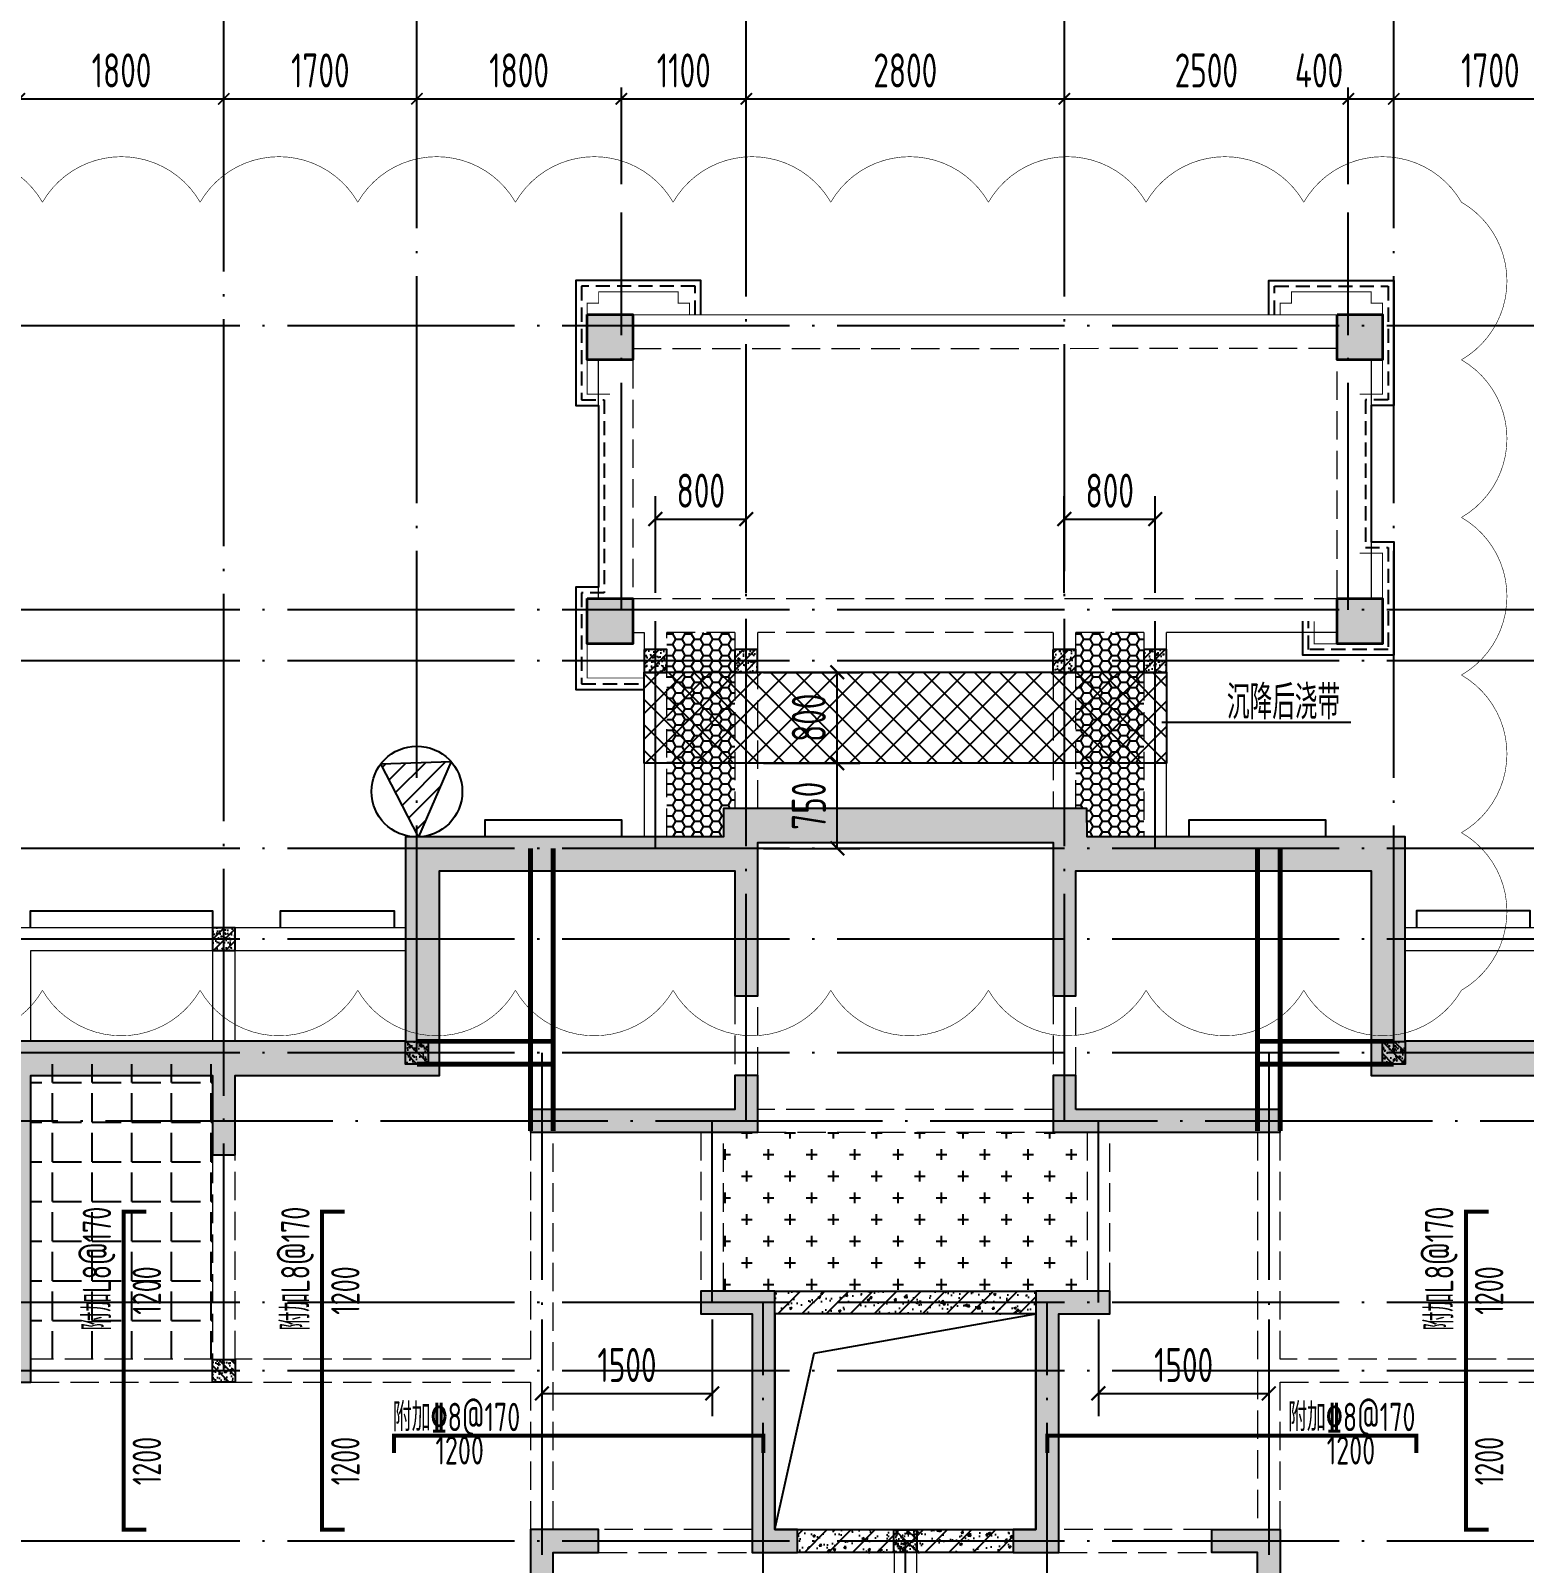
# Model space of a CAD drawing. Extents: x -668857 to 154266, y -275694 to 291306.
# Drawn here: x -197167 to -184017, y 198801 to 212298 of the extents above; entities that cross this region are included whole.
import ezdxf
from ezdxf.enums import TextEntityAlignment as Align

# ---------------------------------------------------------------- set-up
doc = ezdxf.new("R2010")
doc.units = 0
doc.header["$LTSCALE"] = 1000
for name, pattern in [('DASH', [0.35, 0.25, -0.1]), ('DOTE', [2.42, 2, -0.2, 0.02, -0.2]), ('HIDDEN', [0.375, 0.25, -0.125])]:
    doc.linetypes.add(name, pattern=pattern)
doc.layers.get('0').update_dxf_attribs({"linetype": 'CONTINUOUS'})
doc.layers.get('DEFPOINTS').update_dxf_attribs({"linetype": 'CONTINUOUS'})
for name, color, linetype in [('A-AXIS', 1, 'CONTINUOUS'), ('A-DOTE', 10, 'DOTE'), ('ROOF', 183, 'CONTINUOUS'), ('S-B板填充', 251, 'CONTINUOUS'), ('S-B板边线', 2, 'CONTINUOUS'), ('S-B板配筋', 6, 'CONTINUOUS'), ('S-B板配筋号', 7, 'CONTINUOUS'), ('S-D洞口', 4, 'CONTINUOUS'), ('S-J基础底板标注', 3, 'CONTINUOUS'), ('S-L主梁线', 4, 'DASH'), ('S-Q墙填充', 252, 'CONTINUOUS'), ('S-Q墙实线', 6, 'CONTINUOUS'), ('S-Q墙标注', 3, 'CONTINUOUS'), ('S-X详图标注', 3, 'CONTINUOUS'), ('S-Y一般标注', 3, 'CONTINUOUS'), ('S-Z柱填充', 252, 'CONTINUOUS'), ('S-Z柱实线', 6, 'CONTINUOUS'), ('S-板正筋', 2, 'CONTINUOUS'), ('S-构造柱', 212, 'CONTINUOUS'), ('S-楼板文字', 7, 'CONTINUOUS'), ('S-洞口边线', 7, 'CONTINUOUS'), ('后浇带', 8, 'CONTINUOUS'), ('看线', 251, 'CONTINUOUS'), ('配箍校核', 34, 'CONTINUOUS')]:
    doc.layers.add(name, color=color, linetype=linetype)
doc.layers.add('审图修改', color=2, linetype='CONTINUOUS', plot=False)
doc.styles.add('TSSD_DIMENSION', font='Tssdeng.shx', dxfattribs={"width": 0.7, "bigfont": 'tssdchn.shx'})
doc.styles.add('TSSD_REIN', font='tssdeng.shx', dxfattribs={"width": 0.7, "height": 300, "bigfont": 'tssdchn.shx'})
doc.styles.add('结构文字', font='zstxt.shx', dxfattribs={"width": 0.7, "bigfont": 'zshz.shx'})
doc.dimstyles.new('STRUCK', dxfattribs={"dimtxt": 400, "dimasz": 121, "dimexe": 200, "dimexo": 150, "dimgap": 115, "dimtad": 1, "dimdec": 0, "dimdsep": 46, "dimtxsty": '结构文字', "dimblk": 'ARCHTICK', "dimcen": 400, "dimclrd": 3, "dimclre": 3, "dimclrt": 7, "dimadec": 0, "dimazin": 0, "dimtfac": 1, "dimtdec": 0, "dimtix": 1, "dimtmove": 2, "dimatfit": 3, "dimldrblk": '_DIMX', "dimfxl": 0, "dimtolj": 1, "dimtzin": 0, "dimarcsym": 0})
doc.dimstyles.new('TSSD_100_100', dxfattribs={"dimtxt": 300, "dimasz": 100, "dimexe": 100, "dimexo": 250, "dimgap": 100, "dimtad": 1, "dimdec": 0, "dimzin": 0, "dimdsep": 46, "dimtxsty": 'TSSD_DIMENSION', "dimblk": 'ARCHTICK', "dimcen": 0, "dimdle": 100, "dimclrt": 7, "dimadec": 0, "dimazin": 0, "dimtfac": 1, "dimtdec": 0, "dimtix": 1, "dimtmove": 2, "dimatfit": 3, "dimldrblk": 'ARCHTICK', "dimfxl": 0, "dimtolj": 1, "dimtzin": 0, "dimarcsym": 0})
pattern_1 = [(0, (-135888.295, -9842.894), (81.642857, 47.136514), [54.42857, -108.857143]), (120, (-135888.295, -9842.894), (-81.642847, 47.136531), [54.42857, -108.857143]), (60, (-135888.295, -9842.894), (1e-05, 94.273045), [-108.857143, 54.42857])]
pattern_2 = [(50, (221408.63, 60814.94), (215.17805, -18.82564), [22.5, -247.5]), (355, (221408.63, 60814.94), (-41.6254, 225.65764), [18, -198]), (100.4514, (221426.56, 60813.37), (173.5528, 206.83186), [19.12206, -210.34263]), (46.1842, (221408.63, 60874.94), (320.1723, -49.6557), [33.75, -371.25]), (96.6356, (221435.3, 60870.8), (280.3988, 292.23536), [28.6831, -315.5139]), (351.1842, (221408.63, 60874.94), (280.3986, 292.2356), [27, -297]), (21, (221438.63, 60859.94), (179.07212, -120.78567), [22.5, -247.5]), (326, (221438.63, 60859.94), (72.9946, 217.545), [18, -198]), (71.4514, (221453.55, 60849.87), (252.0668, 96.75915), [19.12206, -210.34263]), (37.5, (221408.63, 60814.94), (3.647957, 99.868156), [0, -195.6, 0, -201, 0, -198.75]), (7.5, (221408.63, 60814.94), (78.92086, 118.32351), [0, -114.6, 0, -191.1, 0, -75.75]), (327.5, (221341.73, 60814.94), (160.14673, -6.76646), [0, -75, 0, -234, 0, -310.5]), (317.5, (221311.73, 60814.94), (174.95585, 30.0315), [0, -97.5, 0, -155.4, 0, -220.5]), (45, (221408.63, 60814.94), (-106.06602, 106.06602), [])]

# ---------------------------------------------------------------- blocks, each defined once
blk = doc.blocks.new('_ArchTick')
at = {"color": 0, "linetype": 'ByBlock', "const_width": 0.15}
blk.add_lwpolyline([(-0.5, -0.5), (0.5, 0.5)], dxfattribs=at)
blk = doc.blocks.new('*D89')
at = {"layer": 'DEFPOINTS', "color": 0}
for p in [(34300, 22100), (31400, 21100), (34300, 21100)]:
    blk.add_point(p, dxfattribs=at)
at = {"layer": 'S-Y一般标注', "color": 0, "lineweight": -2}
for p, q in [((31400, 21350), (31400, 22200)), ((34300, 21350), (34300, 22200)), ((31300, 22100), (34400, 22100))]:
    blk.add_line(p, q, dxfattribs=at)
at = {"layer": 'S-Y一般标注', "color": 0, "lineweight": -2, "xscale": 100, "yscale": 100, "zscale": 100, "rotation": 180}
blk.add_blockref('_ArchTick', (31400, 22100), dxfattribs=at)
at = {"layer": 'S-Y一般标注', "color": 0, "lineweight": -2, "xscale": 100, "yscale": 100, "zscale": 100}
blk.add_blockref('_ArchTick', (34300, 22100), dxfattribs=at)
at = {"layer": 'S-Y一般标注', "color": 7, "insert": (32850, 22350), "char_height": 300, "attachment_point": 5, "style": 'TSSD_DIMENSION'}
blk.add_mtext('\\A1;2900', dxfattribs=at)
blk = doc.blocks.new('*D90')
at = {"layer": 'DEFPOINTS', "color": 0}
for p in [(36100, 22100), (34300, 21100), (36100, 21100)]:
    blk.add_point(p, dxfattribs=at)
at = {"layer": 'S-Y一般标注', "color": 0, "lineweight": -2}
for p, q in [((34300, 21350), (34300, 22200)), ((36100, 21350), (36100, 22200)), ((34200, 22100), (36200, 22100))]:
    blk.add_line(p, q, dxfattribs=at)
at = {"layer": 'S-Y一般标注', "color": 0, "lineweight": -2, "xscale": 100, "yscale": 100, "zscale": 100, "rotation": 180}
blk.add_blockref('_ArchTick', (34300, 22100), dxfattribs=at)
at = {"layer": 'S-Y一般标注', "color": 0, "lineweight": -2, "xscale": 100, "yscale": 100, "zscale": 100}
blk.add_blockref('_ArchTick', (36100, 22100), dxfattribs=at)
at = {"layer": 'S-Y一般标注', "color": 7, "insert": (35200, 22350), "char_height": 300, "attachment_point": 5, "style": 'TSSD_DIMENSION'}
blk.add_mtext('\\A1;1800', dxfattribs=at)
blk = doc.blocks.new('*D91')
at = {"layer": 'DEFPOINTS', "color": 0}
for p in [(37800, 22100), (36100, 21100), (37800, 21100)]:
    blk.add_point(p, dxfattribs=at)
at = {"layer": 'S-Y一般标注', "color": 0, "lineweight": -2}
for p, q in [((36100, 21350), (36100, 22200)), ((37800, 21350), (37800, 22200)), ((36000, 22100), (37900, 22100))]:
    blk.add_line(p, q, dxfattribs=at)
at = {"layer": 'S-Y一般标注', "color": 0, "lineweight": -2, "xscale": 100, "yscale": 100, "zscale": 100, "rotation": 180}
blk.add_blockref('_ArchTick', (36100, 22100), dxfattribs=at)
at = {"layer": 'S-Y一般标注', "color": 0, "lineweight": -2, "xscale": 100, "yscale": 100, "zscale": 100}
blk.add_blockref('_ArchTick', (37800, 22100), dxfattribs=at)
at = {"layer": 'S-Y一般标注', "color": 7, "insert": (36950, 22350), "char_height": 300, "attachment_point": 5, "style": 'TSSD_DIMENSION'}
blk.add_mtext('\\A1;1700', dxfattribs=at)
blk = doc.blocks.new('*D92')
at = {"layer": 'DEFPOINTS', "color": 0}
for p in [(40700, 22100), (39600, 21100), (40700, 21100)]:
    blk.add_point(p, dxfattribs=at)
at = {"layer": 'S-Y一般标注', "color": 0, "lineweight": -2}
for p, q in [((39600, 21350), (39600, 22200)), ((40700, 21350), (40700, 22200)), ((39500, 22100), (40800, 22100))]:
    blk.add_line(p, q, dxfattribs=at)
at = {"layer": 'S-Y一般标注', "color": 0, "lineweight": -2, "xscale": 100, "yscale": 100, "zscale": 100, "rotation": 180}
blk.add_blockref('_ArchTick', (39600, 22100), dxfattribs=at)
at = {"layer": 'S-Y一般标注', "color": 0, "lineweight": -2, "xscale": 100, "yscale": 100, "zscale": 100}
blk.add_blockref('_ArchTick', (40700, 22100), dxfattribs=at)
at = {"layer": 'S-Y一般标注', "color": 7, "insert": (40150, 22350), "char_height": 300, "attachment_point": 5, "style": 'TSSD_DIMENSION'}
blk.add_mtext('\\A1;1100', dxfattribs=at)
blk = doc.blocks.new('*D93')
at = {"layer": 'DEFPOINTS', "color": 0}
for p in [(43500, 22100), (40700, 21100), (43500, 21100)]:
    blk.add_point(p, dxfattribs=at)
at = {"layer": 'S-Y一般标注', "color": 0, "lineweight": -2}
for p, q in [((40700, 21350), (40700, 22200)), ((43500, 21350), (43500, 22200)), ((40600, 22100), (43600, 22100))]:
    blk.add_line(p, q, dxfattribs=at)
at = {"layer": 'S-Y一般标注', "color": 0, "lineweight": -2, "xscale": 100, "yscale": 100, "zscale": 100, "rotation": 180}
blk.add_blockref('_ArchTick', (40700, 22100), dxfattribs=at)
at = {"layer": 'S-Y一般标注', "color": 0, "lineweight": -2, "xscale": 100, "yscale": 100, "zscale": 100}
blk.add_blockref('_ArchTick', (43500, 22100), dxfattribs=at)
at = {"layer": 'S-Y一般标注', "color": 7, "insert": (42100, 22350), "char_height": 300, "attachment_point": 5, "style": 'TSSD_DIMENSION'}
blk.add_mtext('\\A1;2800', dxfattribs=at)
blk = doc.blocks.new('*D94')
at = {"layer": 'DEFPOINTS', "color": 0}
for p in [(46400, 22100), (46000, 21100), (46400, 21100)]:
    blk.add_point(p, dxfattribs=at)
at = {"layer": 'S-Y一般标注', "color": 0, "lineweight": -2}
for p, q in [((46000, 21350), (46000, 22200)), ((46400, 21350), (46400, 22200)), ((45900, 22100), (46500, 22100))]:
    blk.add_line(p, q, dxfattribs=at)
at = {"layer": 'S-Y一般标注', "color": 0, "lineweight": -2, "xscale": 100, "yscale": 100, "zscale": 100, "rotation": 180}
blk.add_blockref('_ArchTick', (46000, 22100), dxfattribs=at)
at = {"layer": 'S-Y一般标注', "color": 0, "lineweight": -2, "xscale": 100, "yscale": 100, "zscale": 100}
blk.add_blockref('_ArchTick', (46400, 22100), dxfattribs=at)
at = {"layer": 'S-Y一般标注', "color": 7, "insert": (45742, 22350), "char_height": 300, "attachment_point": 5, "style": 'TSSD_DIMENSION'}
blk.add_mtext('\\A1;400', dxfattribs=at)
blk = doc.blocks.new('*D95')
at = {"layer": 'DEFPOINTS', "color": 0}
for p in [(48100, 22100), (46400, 21100), (48100, 21100)]:
    blk.add_point(p, dxfattribs=at)
at = {"layer": 'S-Y一般标注', "color": 0, "lineweight": -2}
for p, q in [((46400, 21350), (46400, 22200)), ((48100, 21350), (48100, 22200)), ((46300, 22100), (48200, 22100))]:
    blk.add_line(p, q, dxfattribs=at)
at = {"layer": 'S-Y一般标注', "color": 0, "lineweight": -2, "xscale": 100, "yscale": 100, "zscale": 100, "rotation": 180}
blk.add_blockref('_ArchTick', (46400, 22100), dxfattribs=at)
at = {"layer": 'S-Y一般标注', "color": 0, "lineweight": -2, "xscale": 100, "yscale": 100, "zscale": 100}
blk.add_blockref('_ArchTick', (48100, 22100), dxfattribs=at)
at = {"layer": 'S-Y一般标注', "color": 7, "insert": (47250, 22350), "char_height": 300, "attachment_point": 5, "style": 'TSSD_DIMENSION'}
blk.add_mtext('\\A1;1700', dxfattribs=at)
blk = doc.blocks.new('*D114')
at = {"layer": 'DEFPOINTS', "color": 0}
for p in [(39600, 22100), (37800, 21100), (39600, 21100)]:
    blk.add_point(p, dxfattribs=at)
at = {"layer": 'S-Y一般标注', "color": 0, "lineweight": -2}
for p, q in [((37800, 21350), (37800, 22200)), ((39600, 21350), (39600, 22200)), ((37700, 22100), (39700, 22100))]:
    blk.add_line(p, q, dxfattribs=at)
at = {"layer": 'S-Y一般标注', "color": 0, "lineweight": -2, "xscale": 100, "yscale": 100, "zscale": 100, "rotation": 180}
blk.add_blockref('_ArchTick', (37800, 22100), dxfattribs=at)
at = {"layer": 'S-Y一般标注', "color": 0, "lineweight": -2, "xscale": 100, "yscale": 100, "zscale": 100}
blk.add_blockref('_ArchTick', (39600, 22100), dxfattribs=at)
at = {"layer": 'S-Y一般标注', "color": 7, "insert": (38700, 22350), "char_height": 300, "attachment_point": 5, "style": 'TSSD_DIMENSION'}
blk.add_mtext('\\A1;1800', dxfattribs=at)
blk = doc.blocks.new('*D115')
at = {"layer": 'DEFPOINTS', "color": 0}
for p in [(46000, 22100), (43500, 21100), (46000, 21100)]:
    blk.add_point(p, dxfattribs=at)
at = {"layer": 'S-Y一般标注', "color": 0, "lineweight": -2}
for p, q in [((43500, 21350), (43500, 22200)), ((46000, 21350), (46000, 22200)), ((43400, 22100), (46100, 22100))]:
    blk.add_line(p, q, dxfattribs=at)
at = {"layer": 'S-Y一般标注', "color": 0, "lineweight": -2, "xscale": 100, "yscale": 100, "zscale": 100, "rotation": 180}
blk.add_blockref('_ArchTick', (43500, 22100), dxfattribs=at)
at = {"layer": 'S-Y一般标注', "color": 0, "lineweight": -2, "xscale": 100, "yscale": 100, "zscale": 100}
blk.add_blockref('_ArchTick', (46000, 22100), dxfattribs=at)
at = {"layer": 'S-Y一般标注', "color": 7, "insert": (44750, 22350), "char_height": 300, "attachment_point": 5, "style": 'TSSD_DIMENSION'}
blk.add_mtext('\\A1;2500', dxfattribs=at)
blk = doc.blocks.new('20210803.08135812')
at = {"color": 1, "const_width": 8}
for points in [[(35150, 15500), (34950, 15500), (34950, 16300), (35050, 16300), (35050, 16400), (35340, 16400), (35340, 16400), (35460, 16400), (35460, 16400), (35750, 16400), (35750, 16300), (35850, 16300), (35850, 16200)], [(41750, 15500), (41950, 15500), (41950, 16300), (41850, 16300), (41850, 16400), (41560, 16400), (41560, 16400), (41440, 16400), (41440, 16400), (41150, 16400), (41150, 16300), (41050, 16300), (41050, 16200)], [(41750, 14100), (41950, 14100), (41950, 13300), (41350, 13300), (41350, 13500)], [(35150, 13700), (34950, 13700), (34950, 13000), (35450, 13000)]]:
    blk.add_lwpolyline(points, dxfattribs=at)
at = {"layer": '看线', "color": 201}
for points in [[(35950, 16200), (35950, 16500), (34850, 16500), (34850, 15400), (35050, 15400), (35050, 13800), (34850, 13800), (34850, 12900), (35450, 12900)], [(40950, 16200), (40950, 16500), (42050, 16500), (42050, 15400), (41850, 15400), (41850, 14200), (42050, 14200), (42050, 13200), (41250, 13200), (41250, 13500)]]:
    blk.add_lwpolyline(points, dxfattribs=at)
at = {"layer": '看线', "color": 201, "linetype": 'HIDDEN', "ltscale": 0.5}
for points in [[(35900, 16200), (35900, 16450), (34900, 16450), (34900, 15450), (35100, 15450), (35100, 13750), (34900, 13750), (34900, 12950), (35450, 12950)], [(41000, 16200), (41000, 16450), (42000, 16450), (42000, 15450), (41800, 15450), (41800, 14150), (42000, 14150), (42000, 13250), (41300, 13250), (41300, 13500)]]:
    blk.add_lwpolyline(points, dxfattribs=at)
at = {"layer": '看线', "color": 202, "ltscale": 0.5}
for points in [[(34050, 11600), (34050, 11750), (35250, 11750), (35250, 11600)], [(40250, 11600), (40250, 11750), (41450, 11750), (41450, 11600)], [(30050, 10800), (30050, 10950), (31650, 10950), (31650, 10800)], [(32250, 10800), (32250, 10950), (33250, 10950), (33250, 10800)], [(43250, 10800), (43250, 10950), (42250, 10950), (42250, 10800)]]:
    blk.add_lwpolyline(points, dxfattribs=at)
blk = doc.blocks.new('20210807.15313460')
at = {"layer": 'S-Q墙填充', "ltscale": 0.5}
h = blk.add_hatch(dxfattribs=at)
h.set_pattern_fill('ARMORED', color=252, scale=30, style=0)
h.set_pattern_definition([(50, (11951.9, 28771.39), (215.17805, -18.82564), [22.5, -247.5]), (355, (11951.9, 28771.4), (-41.6254, 225.65764), [18, -198]), (100.4514, (11969.82, 28769.82), (173.5528, 206.83186), [19.12206, -210.34263]), (46.1842, (11951.9, 28831.4), (320.1723, -49.6557), [33.75, -371.25]), (96.6356, (11978.57, 28827.25), (280.3988, 292.2354), [28.6831, -315.5139]), (351.1842, (11951.9, 28831.4), (280.3986, 292.2356), [27, -297]), (21, (11981.9, 28816.39), (179.07212, -120.78567), [22.5, -247.5]), (326, (11981.9, 28816.4), (72.9946, 217.545), [18, -198]), (71.4514, (11996.82, 28806.32), (252.0668, 96.75915), [19.12206, -210.34263]), (37.5, (11951.89, 28771.39), (3.647957, 99.868156), [0, -195.6, 0, -201, 0, -198.75]), (7.5, (11951.89, 28771.39), (78.92086, 118.32351), [0, -114.6, 0, -191.1, 0, -75.75]), (327.5, (11884.99, 28771.39), (160.14673, -6.76646), [0, -75, 0, -234, 0, -310.5]), (317.5, (11855, 28771.39), (174.95585, 30.0315), [0, -97.5, 0, -155.4, 0, -220.5]), (45, (11951.9, 28771.39), (-106.06602, 106.06602), [])])
h.paths.add_polyline_path([(111116, 66140), (109616, 66140), (109216, 66140), (106316, 66140), (105866, 66140), (104966, 66140), (104516, 66140), (102916, 66140), (102916, 67040), (102916, 67940), (102366, 67940), (100716, 67940), (100116, 67942), (100115, 68190), (96916, 68190), (96916, 67940), (96316, 67940), (94716, 67940), (94116, 67940), (94116, 67040), (94116, 66140), (81316, 66140), (80866, 66140), (79966, 66140), (79516, 66140), (77916, 66140), (77916, 67040), (77916, 67940), (77366, 67940), (75715, 67940), (75116, 67940), (75116, 68190), (71916, 68190), (71916, 67940), (71316, 67940), (69716, 67940), (69116, 67940), (69116, 67040), (69116, 66140), (60916, 66140), (60916, 63240), (60916, 60640), (60916, 58640), (63616, 58640), (70116, 58639), (70116, 57440), (71166, 57440), (73516, 57440), (75866, 57440), (76916, 57440), (76916, 58640), (82516, 58640), (83416, 58640), (86016, 58640), (88616, 58640), (89516, 58640), (95216, 58640), (95216, 57440), (96166, 57440), (98516, 57440), (100866, 57440), (101816, 57440), (101816, 58640), (107516, 58640), (108416, 58640), (111116, 58640)])
h.paths.add_polyline_path([(64616, 58940), (64616, 60290), (64416, 60290), (64416, 58940), (63616, 58940), (61216, 58940), (61216, 60640), (61216, 63140), (61816, 63140), (61816, 63340), (61216, 63340), (61216, 65840), (61516, 65840), (62416, 65840), (62716, 65840), (62716, 65290), (62916, 65290), (62916, 65840), (65616, 65840), (65616, 63140), (65816, 63140), (65816, 65840), (66166, 65840), (67066, 65840), (67416, 65840), (67416, 65140), (67616, 65140), (67616, 65840), (69416, 65840), (69416, 67040), (69416, 67640), (69716, 67640), (71316, 67640), (72016, 67640), (72016, 66540), (72216, 66540), (72216, 67840), (72216, 67890), (74816, 67890), (74816, 67840), (74816, 66540), (75016, 66540), (75016, 67640), (75715, 67640), (77366, 67640), (77616, 67640), (77616, 67040), (77616, 65840), (79416, 65840), (79416, 65140), (79616, 65140), (79616, 65840), (79966, 65840), (80866, 65840), (81216, 65840), (81216, 63140), (81416, 63140), (81416, 65840), (84116, 65840), (84116, 63140), (84316, 63140), (84316, 65840), (84616, 65840), (85616, 65840), (85916, 65840), (85916, 65840), (86116, 65840), (86116, 65840), (86416, 65840), (87416, 65840), (87716, 65840), (87716, 63139), (87916, 63139), (87916, 65840), (90616, 65840), (90616, 63140), (90816, 63140), (90816, 65840), (91166, 65840), (92066, 65840), (92416, 65840), (92416, 65140), (92616, 65140), (92616, 65840), (94416, 65840), (94416, 67040), (94416, 67640), (94716, 67640), (96316, 67640), (97016, 67640), (97016, 66540), (97216, 66540), (97216, 67890), (99816, 67890), (99816, 66540), (100016, 66540), (100016, 67640), (100716, 67640), (102366, 67640), (102616, 67640), (102616, 67040), (102616, 65840), (104416, 65840), (104416, 65140), (104616, 65140), (104616, 65840), (104966, 65840), (105866, 65840), (106216, 65840), (106216, 63140), (106416, 63140), (106416, 65840), (109116, 65840), (109116, 65290), (109316, 65290), (109316, 65840), (109616, 65840), (110516, 65840), (110816, 65840), (110816, 63340), (110216, 63340), (110216, 63140), (110816, 63140), (110816, 60640), (110816, 58940), (108416, 58940), (107616, 58940), (107616, 60290), (107416, 60290), (107416, 58940), (101816, 58940), (101816, 59090), (101516, 59090), (101516, 58740), (101516, 57740), (100866, 57740), (98516, 57740), (96166, 57740), (95516, 57740), (95516, 58740), (95516, 59090), (95216, 59090), (95216, 58940), (89616, 58940), (89616, 60290), (89416, 60290), (89416, 58940), (88616, 58940), (86016, 58940), (83416, 58940), (82616, 58940), (82616, 60290), (82416, 60290), (82416, 58940), (76916, 58939), (76916, 59090), (76616, 59090), (76616, 58739), (76616, 57740), (75866, 57740), (73516, 57740), (71166, 57740), (70416, 57740), (70416, 58739), (70416, 59090), (70116, 59090), (70116, 58939)], flags=16)
at = {"layer": 'S-Q墙填充'}
h = blk.add_hatch(color=252, dxfattribs=at)
h.dxf.hatch_style = 1
h.paths.add_polyline_path([(95216, 65340), (96816, 65340), (97216, 65340), (97216, 65840), (97016, 65840), (97016, 65540), (96816, 65540), (95216, 65540)])
h = blk.add_hatch(color=252, dxfattribs=at)
h.dxf.hatch_style = 1
h.paths.add_polyline_path([(100016, 65540), (100016, 65840), (99816, 65840), (99816, 65340), (100216, 65340), (101816, 65340), (101816, 65540), (100216, 65540)])
h = blk.add_hatch(color=252, dxfattribs=at)
h.dxf.hatch_style = 1
h.paths.add_polyline_path([(97366, 63940), (96716, 63940), (96716, 63740), (97166, 63740), (97166, 61640), (97566, 61640), (97566, 61840), (97366, 61840)])
h = blk.add_hatch(color=252, dxfattribs=at)
h.dxf.hatch_style = 1
h.paths.add_polyline_path([(99666, 61840), (99466, 61840), (99466, 61640), (99866, 61640), (99866, 63740), (100316, 63740), (100316, 63940), (99666, 63940)])
h = blk.add_hatch(color=252, dxfattribs=at)
h.dxf.hatch_style = 1
h.paths.add_polyline_path([(95416, 60189), (95416, 61640), (95816, 61640), (95816, 61840), (95216, 61840), (95216, 60189)])
h = blk.add_hatch(color=252, dxfattribs=at)
h.dxf.hatch_style = 1
h.paths.add_polyline_path([(101615, 60189), (101615, 61640), (101215, 61640), (101215, 61840), (101815, 61840), (101815, 60189)])
at = {"layer": 'S-Z柱填充'}
for points in [[(95716, 72540), (96116, 72540), (96116, 72140), (95716, 72140)], [(102316, 72540), (102716, 72540), (102716, 72140), (102316, 72140)], [(95716, 70040), (96116, 70040), (96116, 69640), (95716, 69640)], [(102316, 70040), (102716, 70040), (102716, 69640), (102316, 69640)]]:
    blk.add_hatch(color=256, dxfattribs=at).paths.add_polyline_path(points)
at = {"layer": 'S-D洞口', "color": 5}
blk.add_lwpolyline([(97366, 61840), (99666, 61840), (99666, 63740), (97366, 63740), (97366, 61840), (97712, 63393), (99666, 63740)], dxfattribs=at)
at = {"layer": 'S-L主梁线', "linetype": 'ByBlock', "lineweight": 18}
for p, q in [((96116, 72539), (102316, 72540)), ((95816, 70040), (95816, 72140)), ((102616, 72140), (102616, 70040)), ((96216, 69740), (96216, 67940)), ((100816, 67940), (100816, 69740)), ((102316, 69740), (100816, 69740)), ((92516, 67140), (90716, 67140)), ((94116, 67140), (92516, 67140)), ((104516, 67140), (102916, 67140)), ((90816, 66940), (92416, 66940)), ((90816, 66140), (90816, 66940)), ((92416, 66940), (92416, 66140)), ((92616, 66940), (94116, 66940)), ((92616, 66140), (92616, 66940)), ((102916, 66940), (104416, 66940)), ((98416, 61640), (98416, 57640)), ((98616, 57640), (98616, 61640))]:
    blk.add_line(p, q, dxfattribs=at)
at = {"layer": 'S-L主梁线', "linetype": 'DASH', "lineweight": 18}
for p, q in [((102316, 72240), (96116, 72239)), ((96116, 72140), (96116, 70040)), ((102316, 70040), (102316, 72140)), ((96116, 70040), (97116, 70040)), ((97116, 70040), (99916, 70040)), ((99916, 70040), (100716, 70040)), ((100716, 70040), (102316, 70040)), ((96416, 67940), (96416, 69740)), ((97016, 69740), (96416, 69740)), ((97016, 69740), (97016, 68190)), ((97216, 68190), (97216, 69740)), ((99816, 69740), (97216, 69740)), ((99816, 69740), (99816, 68190)), ((100016, 68190), (100016, 69740)), ((100616, 69740), (100016, 69740)), ((100616, 69740), (100616, 67940)), ((97016, 66540), (97016, 65840)), ((97216, 65840), (97216, 66540)), ((99816, 66540), (99816, 65840)), ((100016, 65840), (100016, 66540)), ((99816, 65540), (97216, 65540)), ((95216, 65340), (95216, 63340)), ((95416, 63240), (95416, 65340)), ((96716, 65340), (96716, 63940)), ((96916, 63940), (96916, 65340)), ((97216, 65340), (99816, 65340)), ((100116, 65340), (100116, 63940)), ((100316, 63940), (100316, 65340)), ((101616, 65340), (101616, 63240)), ((101816, 63340), (101816, 65340)), ((92416, 65140), (92416, 63340)), ((92616, 63340), (92616, 65140)), ((99666, 63940), (97366, 63940)), ((97366, 63740), (99666, 63740)), ((92416, 63340), (90816, 63340)), ((95216, 63340), (92616, 63340)), ((104416, 63340), (101816, 63340)), ((95416, 61840), (95416, 63240)), ((101616, 63240), (101616, 61840)), ((90816, 63140), (92516, 63140)), ((92516, 63140), (95216, 63140)), ((95216, 63140), (95216, 61840)), ((101816, 63140), (104516, 63140)), ((101816, 61840), (101816, 63140)), ((97166, 61840), (95816, 61840)), ((98516, 61840), (97566, 61840)), ((99466, 61840), (98516, 61840)), ((101215, 61840), (99866, 61840)), ((95816, 61640), (97166, 61640)), ((97566, 61640), (98416, 61640)), ((98616, 61640), (99466, 61640)), ((99866, 61640), (101215, 61640))]:
    blk.add_line(p, q, dxfattribs=at)
blk.add_lwpolyline([(96216, 69737), (96116, 69737)], dxfattribs=at)
at = {"layer": 'S-Q墙实线'}
for points in [[(104516, 66140), (102916, 66140), (102916, 67040), (102916, 67940), (102916, 67940), (100116, 67940), (100115, 68190), (96916, 68190), (96916, 67940), (94116, 67940), (94116, 66140), (81316, 66140), (80866, 66140), (79966, 66140), (79516, 66140), (77916, 66140), (77916, 67940), (75116, 67940), (75116, 68190), (71916, 68190), (71916, 67940), (69116, 67940), (69116, 66140), (60916, 66140)], [(90616, 63140), (90816, 63140), (90816, 65840), (91166, 65840), (92066, 65840), (92416, 65840), (92416, 65140), (92616, 65140), (92616, 65840), (94416, 65840), (94416, 67040), (94416, 67640), (97016, 67640), (97016, 66540), (97216, 66540), (97216, 67890), (99816, 67890), (99816, 66540), (100016, 66540), (100016, 67640), (102616, 67640), (102616, 67040), (102616, 65840), (104416, 65840)]]:
    blk.add_lwpolyline(points, dxfattribs=at)
for points in [[(95216, 65340), (96816, 65340), (97216, 65340), (97216, 65840), (97016, 65840), (97016, 65540), (96816, 65540), (95216, 65540)], [(100016, 65540), (100016, 65840), (99816, 65840), (99816, 65340), (100216, 65340), (101816, 65340), (101816, 65540), (100216, 65540)], [(97366, 63940), (96716, 63940), (96716, 63740), (97166, 63740), (97166, 61640), (97566, 61640), (97566, 61840), (97366, 61840)], [(99666, 61840), (99466, 61840), (99466, 61640), (99866, 61640), (99866, 63740), (100316, 63740), (100316, 63940), (99666, 63940)], [(95416, 60189), (95416, 61640), (95816, 61640), (95816, 61840), (95216, 61840), (95216, 60189)], [(101615, 60189), (101615, 61640), (101215, 61640), (101215, 61840), (101815, 61840), (101815, 60189)]]:
    blk.add_lwpolyline(points, close=True, dxfattribs=at)
at = {"layer": 'S-Z柱实线', "lineweight": 35}
for points in [[(95716, 72540), (96116, 72540), (96116, 72140), (95716, 72140)], [(102316, 72540), (102716, 72540), (102716, 72140), (102316, 72140)], [(95716, 70040), (96116, 70040), (96116, 69640), (95716, 69640)], [(102316, 70040), (102716, 70040), (102716, 69640), (102316, 69640)]]:
    blk.add_lwpolyline(points, close=True, dxfattribs=at)
blk = doc.blocks.new('20210804.00390298')
at = {"layer": 'S-Q墙填充'}
h = blk.add_hatch(dxfattribs=at)
h.set_pattern_fill('ARMORED', color=252, scale=30, style=0)
h.set_pattern_definition(pattern_2)
h.paths.add_polyline_path([(76842, 63749), (79142, 63749), (79142, 63549), (76842, 63549)])
h = blk.add_hatch(dxfattribs=at)
h.set_pattern_fill('ARMORED', color=252, scale=30, style=0)
h.set_pattern_definition(pattern_2)
h.paths.add_polyline_path([(77042, 61649), (78942, 61649), (78942, 61449), (77042, 61449)])
at = {"layer": 'S-B板边线'}
for points in [[(76842, 63749), (79142, 63749), (79142, 63549), (76842, 63549)], [(77042, 61649), (78942, 61649), (78942, 61449), (77042, 61449)]]:
    blk.add_lwpolyline(points, close=True, dxfattribs=at)
blk = doc.blocks.new('20210730.02141516')
at = {"layer": 'S-构造柱'}
h = blk.add_hatch(dxfattribs=at)
h.set_pattern_fill('ARMORED', color=256, scale=15, angle=-90, style=0)
h.set_pattern_definition([(320, (-154189.41, 3278673.45), (-9.4128202, -107.5890274), [11.25, -123.75]), (265, (-154189.41, 3278673.45), (112.82882, 20.8127), [9, -99]), (10.4514, (-154190.19, 3278664.49), (103.4159313, -86.7764073), [9.5610285, -105.1713168]), (316.1842, (-154159.41, 3278673.45), (-24.827852, -160.0861573), [16.875, -185.625]), (6.6356, (-154161.48, 3278660.11), (146.117681, -140.199406), [14.341543, -157.75695]), (261.1842, (-154159.41, 3278673.45), (146.11779, -140.199292), [13.5, -148.5]), (291, (-154166.91, 3278658.45), (-60.3928336, -89.5360578), [11.25, -123.75]), (236, (-154166.91, 3278658.45), (108.7725068, -36.4972998), [9, -99]), (341.4514, (-154171.94, 3278650.99), (48.3795745, -126.0333943), [9.5610285, -105.1713168]), (307.5, (-154189.41, 3278673.454), (49.93407807, -1.8239783), [0, -97.8, 0, -100.5, 0, -99.375]), (277.5, (-154189.41, 3278673.454), (59.1617568, -39.4604306), [0, -57.3, 0, -95.55, 0, -37.875]), (237.5, (-154189.41, 3278706.904), (-3.38323076, -80.07336543), [0, -37.5, 0, -117, 0, -155.25]), (227.5, (-154189.41, 3278721.904), (15.0157473, -87.4779254), [0, -48.75, 0, -77.7, 0, -110.25]), (315, (-154189.41, 3278673.454), (53.0330086, 53.0330086), [])])
h.paths.add_polyline_path([(200, 200), (200, 0), (0, 0), (0, 200)])
blk.add_lwpolyline([(200, 200), (200, 0), (0, 0), (0, 200)], close=True, dxfattribs=at)
blk = doc.blocks.new('20210809.18285270')
at = {"layer": 'ROOF', "xscale": -1, "rotation": 4.61764226855621e-08}
for p in [(35500, 12550), (36300, 12550), (39100, 12550), (39900, 12550), (31700, 10100)]:
    blk.add_blockref('20210730.02141516', p, dxfattribs=at)
at = {"layer": 'ROOF', "rotation": 359.9999999538236}
for p in [(33200, 9100), (41800, 9100), (37500, 4800)]:
    blk.add_blockref('20210730.02141516', p, dxfattribs=at)
at = {"layer": 'ROOF'}
blk.add_blockref('20210730.02141516', (31500, 6300), dxfattribs=at)
blk = doc.blocks.new('*D297')
at = {"layer": 'DEFPOINTS', "color": 0}
for p in [(-180458, 207289), (-178959, 207289), (-178959, 206489)]:
    blk.add_point(p, dxfattribs=at)
at = {"layer": 'S-Q墙标注', "color": 3, "lineweight": -2}
for p, q in [((-180458, 207139), (-180458, 206289)), ((-178959, 207139), (-178959, 206289)), ((-180458, 206489), (-178959, 206489))]:
    blk.add_line(p, q, dxfattribs=at)
at = {"layer": 'S-Q墙标注', "color": 3, "lineweight": -2, "xscale": 121, "yscale": 121, "zscale": 121, "rotation": 180}
blk.add_blockref('_ArchTick', (-180458, 206489), dxfattribs=at)
at = {"layer": 'S-Q墙标注', "color": 3, "lineweight": -2, "xscale": 121, "yscale": 121, "zscale": 121}
blk.add_blockref('_ArchTick', (-178959, 206489), dxfattribs=at)
at = {"layer": 'S-Q墙标注', "color": 7, "insert": (-179709, 206739), "char_height": 300, "attachment_point": 5, "style": 'TSSD_REIN'}
blk.add_mtext('\\A1;1500', dxfattribs=at)
blk = doc.blocks.new('_DIMX')
blk.add_line((-150, 0), (150, 0))
at = {"const_width": 50}
blk.add_lwpolyline([(-70, -70), (70, 70)], dxfattribs=at)
blk = doc.blocks.new('*D298')
at = {"layer": 'DEFPOINTS', "color": 0}
for p in [(-175559, 207289), (-174059, 207289), (-174059, 206489)]:
    blk.add_point(p, dxfattribs=at)
at = {"layer": 'S-Q墙标注', "color": 3, "lineweight": -2}
for p, q in [((-175559, 207139), (-175559, 206289)), ((-174059, 207139), (-174059, 206289)), ((-175559, 206489), (-174059, 206489))]:
    blk.add_line(p, q, dxfattribs=at)
at = {"layer": 'S-Q墙标注', "color": 3, "lineweight": -2, "xscale": 121, "yscale": 121, "zscale": 121, "rotation": 180}
blk.add_blockref('_ArchTick', (-175559, 206489), dxfattribs=at)
at = {"layer": 'S-Q墙标注', "color": 3, "lineweight": -2, "xscale": 121, "yscale": 121, "zscale": 121}
blk.add_blockref('_ArchTick', (-174059, 206489), dxfattribs=at)
at = {"layer": 'S-Q墙标注', "color": 7, "insert": (-174809, 206739), "char_height": 300, "attachment_point": 5, "style": 'TSSD_REIN'}
blk.add_mtext('\\A1;1500', dxfattribs=at)
blk = doc.blocks.new('*D499')
at = {"layer": 'DEFPOINTS', "color": 0}
for p in [(-190867, 207997), (-191667, 207197), (-190867, 207197)]:
    blk.add_point(p, dxfattribs=at)
at = {"layer": 'S-Q墙标注', "color": 3, "lineweight": -2}
for p, q in [((-191667, 207347), (-191667, 208197)), ((-190867, 207347), (-190867, 208197)), ((-191667, 207997), (-190867, 207997))]:
    blk.add_line(p, q, dxfattribs=at)
at = {"layer": 'S-Q墙标注', "color": 3, "lineweight": -2, "xscale": 121, "yscale": 121, "zscale": 121, "rotation": 180}
blk.add_blockref('_ArchTick', (-191667, 207997), dxfattribs=at)
at = {"layer": 'S-Q墙标注', "color": 3, "lineweight": -2, "xscale": 121, "yscale": 121, "zscale": 121}
blk.add_blockref('_ArchTick', (-190867, 207997), dxfattribs=at)
at = {"layer": 'S-Q墙标注', "color": 7, "insert": (-191267, 208247), "char_height": 300, "attachment_point": 5, "style": 'TSSD_REIN'}
blk.add_mtext('\\A1;800', dxfattribs=at)
blk = doc.blocks.new('*D500')
at = {"layer": 'DEFPOINTS', "color": 0}
for p in [(-187267, 207997), (-188067, 207197), (-187267, 207197)]:
    blk.add_point(p, dxfattribs=at)
at = {"layer": 'S-Q墙标注', "color": 3, "lineweight": -2}
for p, q in [((-188067, 207347), (-188067, 208197)), ((-187267, 207347), (-187267, 208197)), ((-188067, 207997), (-187267, 207997))]:
    blk.add_line(p, q, dxfattribs=at)
at = {"layer": 'S-Q墙标注', "color": 3, "lineweight": -2, "xscale": 121, "yscale": 121, "zscale": 121, "rotation": 180}
blk.add_blockref('_ArchTick', (-188067, 207997), dxfattribs=at)
at = {"layer": 'S-Q墙标注', "color": 3, "lineweight": -2, "xscale": 121, "yscale": 121, "zscale": 121}
blk.add_blockref('_ArchTick', (-187267, 207997), dxfattribs=at)
at = {"layer": 'S-Q墙标注', "color": 7, "insert": (-187667, 208247), "char_height": 300, "attachment_point": 5, "style": 'TSSD_REIN'}
blk.add_mtext('\\A1;800', dxfattribs=at)
blk = doc.blocks.new('*D1112')
at = {"layer": 'DEFPOINTS', "color": 0}
for p in [(-190866, 206647), (-190066, 206647), (-190866, 205847)]:
    blk.add_point(p, dxfattribs=at)
at = {"layer": 'S-Q墙标注', "color": 3, "lineweight": -2}
for p, q in [((-190716, 206647), (-189866, 206647)), ((-190066, 205847), (-190066, 206647)), ((-190716, 205847), (-189866, 205847))]:
    blk.add_line(p, q, dxfattribs=at)
at = {"layer": 'S-Q墙标注', "color": 3, "lineweight": -2, "xscale": 121, "yscale": 121, "zscale": 121}
for p, rotation in [((-190066, 206647), 90), ((-190066, 205847), 270)]:
    blk.add_blockref('_ArchTick', p, dxfattribs=dict(at, rotation=rotation))
at = {"layer": 'S-Q墙标注', "color": 7, "insert": (-190316, 206247), "char_height": 300, "attachment_point": 5, "rotation": 90, "style": 'TSSD_REIN'}
blk.add_mtext('\\A1;800', dxfattribs=at)
blk = doc.blocks.new('*D1113')
at = {"layer": 'DEFPOINTS', "color": 0}
for p in [(-190866, 205847), (-190066, 205847), (-190866, 205097)]:
    blk.add_point(p, dxfattribs=at)
at = {"layer": 'S-Q墙标注', "color": 3, "lineweight": -2}
for p, q in [((-190716, 205847), (-189866, 205847)), ((-190066, 205097), (-190066, 205847)), ((-190716, 205097), (-189866, 205097))]:
    blk.add_line(p, q, dxfattribs=at)
at = {"layer": 'S-Q墙标注', "color": 3, "lineweight": -2, "xscale": 121, "yscale": 121, "zscale": 121}
for p, rotation in [((-190066, 205847), 90), ((-190066, 205097), 270)]:
    blk.add_blockref('_ArchTick', p, dxfattribs=dict(at, rotation=rotation))
at = {"layer": 'S-Q墙标注', "color": 7, "insert": (-190316, 205472), "char_height": 300, "attachment_point": 5, "rotation": 90, "style": 'TSSD_REIN'}
blk.add_mtext('\\A1;750', dxfattribs=at)
blk = doc.blocks.new('20210726.16350016')
at = {"layer": 'A-AXIS'}
for p, q in [((36100, 21100), (36100, 23900)), ((37800, 21100), (37800, 23900)), ((40700, 21100), (40700, 23900)), ((43500, 21100), (43500, 23900)), ((46400, 21100), (46400, 23900))]:
    blk.add_line(p, q, dxfattribs=at)
at = {"layer": 'A-DOTE'}
for p, q in [((36100, 10900), (36100, 21100)), ((37800, 13700), (37800, 21100)), ((39600, 17600), (39600, 21100)), ((40700, 13100.3), (40700, 21100)), ((43500, 13100.3), (43500, 21100)), ((46000, 17600), (46000, 21100)), ((46400, 13700), (46400, 21100)), ((55600, 20100), (3600, 20100)), ((55600, 17600), (3600, 17600)), ((39900, 15500), (39900, 17600)), ((44300, 15500), (44300, 17600)), ((55600, 17150), (3600, 17150)), ((55600, 15500), (3600, 15500)), ((55600, 14700), (3600, 14700)), ((55600, 13700), (3600, 13700)), ((38900.2, 13700), (38900, 3600)), ((45299.8, 13700), (45300, 3600)), ((3600, 13100.3), (55600, 13100.3)), ((40400, 11500), (40400, 13100)), ((43800, 11500), (43800, 13100)), ((55600, 11500), (3600, 11500)), ((40850, 3600), (40850, 11500)), ((43350, 3600), (43350, 11500)), ((55600, 10900), (3600, 10900)), ((55600, 9400), (3600, 9400)), ((42100, 9400), (42100, 3600))]:
    blk.add_line(p, q, dxfattribs=at)
at = {"layer": 'S-Y一般标注'}
for base, p1, p2, picture, middle in [((34300, 22100), (31400, 21100), (34300, 21100), '*D89', (32850, 22350)), ((36100, 22100), (34300, 21100), (36100, 21100), '*D90', (35200, 22350)), ((37800, 22100), (36100, 21100), (37800, 21100), '*D91', (36950, 22350)), ((39600, 22100), (37800, 21100), (39600, 21100), '*D114', (38700, 22350)), ((40700, 22100), (39600, 21100), (40700, 21100), '*D92', (40150, 22350)), ((43500, 22100), (40700, 21100), (43500, 21100), '*D93', (42100, 22350)), ((46000, 22100), (43500, 21100), (46000, 21100), '*D115', (44750, 22350)), ((48100, 22100), (46400, 21100), (48100, 21100), '*D95', (47250, 22350))]:
    dim = blk.add_linear_dim(base=base, p1=p1, p2=p2, dimstyle='TSSD_100_100', dxfattribs=at)
    dim.commit()
    dim.dimension.update_dxf_attribs({"geometry": picture, "text_midpoint": middle})
dim = blk.add_linear_dim(base=(46400, 22100), p1=(46000, 21100), p2=(46400, 21100), dimstyle='TSSD_100_100', dxfattribs=at)
dim.commit()
dim.dimension.update_dxf_attribs({"geometry": '*D94', "text_midpoint": (45741.9, 22350), "dimtype": 160})
blk = doc.blocks.new('20210810.19131159')
at = {"layer": 'S-Q墙标注'}
for base, p1, p2, picture, middle in [((123507.3, 59573.8), (122007.5, 60373.8), (123507.3, 60373.8), '*D297', (122757.4, 59823.8)), ((128407.2, 59573.8), (126907.3, 60373.8), (128407.2, 60373.8), '*D298', (127657.2, 59823.8))]:
    dim = blk.add_linear_dim(base=base, p1=p1, p2=p2, dimstyle='STRUCK', override={"dimtxt": 300, "dimgap": 100, "dimtxsty": 'TSSD_REIN'}, dxfattribs=at)
    dim.commit()
    dim.dimension.update_dxf_attribs({"geometry": picture, "text_midpoint": middle, "insert": (302465.9, -146915)})

msp = doc.modelspace()

# ---------------------------------------------------------------- hatches: boundary and pattern name
at = {"layer": 'S-B板填充', "linetype": 'ByBlock'}
h = msp.add_hatch(dxfattribs=at)
h.set_pattern_fill('HONEY', color=252, scale=17.142857, style=0)
h.set_pattern_definition(pattern_1)
edge = h.paths.add_edge_path()
edge.add_line((-191567.06, 205197.22), (-191566.47, 206997.34))
edge.add_line((-191566.47, 206997.34), (-190965.99, 206997.34))
edge.add_line((-190965.99, 206997.34), (-190966.91, 205447.22))
edge.add_line((-190966.91, 205447.22), (-191066.91, 205447.22))
edge.add_line((-191066.91, 205447.22), (-191066.91, 205197.22))
edge.add_line((-191066.91, 205197.22), (-191567.06, 205197.13))
h = msp.add_hatch(dxfattribs=at)
h.set_pattern_fill('HONEY', color=252, scale=17.142857, style=0)
h.set_pattern_definition(pattern_1)
edge = h.paths.add_edge_path()
edge.add_line((-187366.77, 205197.22), (-187366.53, 206997.26))
edge.add_line((-187366.53, 206997.26), (-187966.91, 206997.26))
edge.add_line((-187966.91, 206997.26), (-187966.91, 205447.22))
edge.add_line((-187966.91, 205447.22), (-187866.91, 205447.22))
edge.add_line((-187866.91, 205447.22), (-187866.91, 205197.22))
edge.add_line((-187866.91, 205197.22), (-187366.77, 205197.13))
at = {"layer": 'S-B板填充'}
h = msp.add_hatch(dxfattribs=at)
h.set_pattern_fill('ANGLE', color=252, scale=50, style=0)
h.set_pattern_definition([(0, (-99532.7, 54953.35), (0, 349.25), [254, -95.25]), (90, (-99532.7, 54953.35), (-349.25, 2e-14), [254, -95.25])])
h.paths.add_polyline_path([(-197166.65, 203197.21), (-195566.64, 203197.21), (-195566.64, 200597.22), (-197166.65, 200597.22)])
h = msp.add_hatch(dxfattribs=at)
h.set_pattern_fill('CROSS', color=252, scale=30, style=0)
h.set_pattern_definition([(0, (-104232.7, 54953.35), (190.5, 190.5), [95.25, -285.75]), (90, (-104185.07, 54905.72), (-190.5, 190.5), [95.25, -285.75])])
h.paths.add_polyline_path([(-191066.71, 202597.48), (-187866.76, 202597.48), (-187866.76, 201197.21), (-191066.71, 201197.21)])
at = {"layer": 'S-X详图标注'}
h = msp.add_hatch(dxfattribs=at)
h.set_pattern_fill('METAL', color=256, scale=30, style=0)
h.set_pattern_definition([(45, (-48939.63, -220796.6), (-84.852814, 84.852814), [])])
h.paths.add_polyline_path([(-193753.69, 205197.42), (-194084.27, 205840.37), (-193465.49, 205860.45)])
at = {"layer": '后浇带'}
h = msp.add_hatch(dxfattribs=at)
h.set_pattern_fill('ANSI37', color=144, scale=50, angle=90, style=0)
h.set_pattern_definition([(135, (-63623.01, -147139.2), (-112.2532, -112.2532), []), (225, (-63623.01, -147139.2), (112.2532, -112.2532), [])])
h.paths.add_polyline_path([(-191766.55, 206647.21), (-187166.47, 206647.21), (-187166.47, 205847.21), (-191766.55, 205847.21)])

# ---------------------------------------------------------------- linework, layer by layer
at = {"layer": 'S-B板配筋', "lineweight": 35, "const_width": 35}
for points in [[(-196148.82, 199097.21), (-196348.82, 199097.21), (-196348.82, 201897.21), (-196148.82, 201897.21)], [(-194401.53, 199097.21), (-194601.53, 199097.21), (-194601.53, 201897.21), (-194401.53, 201897.21)], [(-184332.05, 199097.21), (-184532.05, 199097.21), (-184532.05, 201897.21), (-184332.05, 201897.21)], [(-193966.8, 199773.95), (-193966.8, 199923.95), (-190716.66, 199923.95), (-190716.66, 199773.95)], [(-184966.77, 199773.95), (-184966.77, 199923.95), (-188216.46, 199923.95), (-188216.46, 199773.95)]]:
    msp.add_lwpolyline(points, dxfattribs=at)
at = {"layer": 'S-X详图标注'}
msp.add_lwpolyline([(-193753.69, 205197.42), (-194084.27, 205840.37), (-193465.49, 205860.45), (-193753.69, 205197.42)], dxfattribs=at)
msp.add_circle((-193766.66, 205597.21), 400, dxfattribs=at)
at = {"layer": 'S-板正筋', "color": 5, "linetype": 'DASH', "const_width": 42.86}
for points in [[(-192766.66, 202606.77), (-192766.66, 205097.21)], [(-192566.65, 202606.77), (-192566.65, 205097.21)], [(-186366.65, 202606.77), (-186366.65, 205097.21)], [(-186166.64, 202606.77), (-186166.64, 205097.21)], [(-192566.65, 203397.21), (-193766.66, 203397.21)], [(-186366.65, 203397.21), (-185166.64, 203397.21)], [(-192566.65, 203197.21), (-193766.66, 203197.21)], [(-186366.65, 203197.21), (-185166.64, 203197.21)]]:
    msp.add_lwpolyline(points, dxfattribs=at)
at = {"layer": 'S-洞口边线'}
msp.add_line((-187207.71, 206208.82), (-185545.6, 206208.82), dxfattribs=at)
at = {"layer": '后浇带', "color": 144}
msp.add_lwpolyline([(-191766.55, 206647.21), (-187166.47, 206647.21), (-187166.47, 205847.21), (-191766.55, 205847.21)], close=True, dxfattribs=at)
at = {"layer": '审图修改', "color": 2, "const_width": 5}
msp.add_lwpolyline([(-198450.69, 210787.12, -0.57735027), (-197062.71, 210787.12, -0.57735027), (-195674.73, 210787.12, -0.57735027), (-194286.75, 210787.12, -0.57735027), (-192898.77, 210787.12, -0.57735027), (-191510.79, 210787.12, -0.57735027), (-190122.8, 210787.12, -0.57735027), (-188734.82, 210787.12, -0.57735027), (-187346.84, 210787.12, -0.57735027), (-185958.86, 210787.12, -0.57735027), (-184570.88, 210787.12, -0.57735027), (-184570.88, 209399.14, -0.57735027), (-184570.88, 208011.16, -0.57735027), (-184570.88, 206623.18, -0.57735027), (-184570.88, 205235.2, -0.57735027), (-184570.88, 203847.21, -0.57735027), (-185958.86, 203847.21, -0.57735027), (-187346.84, 203847.21, -0.57735027), (-188734.82, 203847.21, -0.57735027), (-190122.8, 203847.21, -0.57735027), (-191510.79, 203847.21, -0.57735027), (-192898.77, 203847.21, -0.57735027), (-194286.75, 203847.21, -0.57735027), (-195674.73, 203847.21, -0.57735027), (-197062.71, 203847.21, -0.57735027), (-198450.69, 203847.21, -0.57735027)], format="xyb", dxfattribs=at)

# ---------------------------------------------------------------- block references
msp.add_blockref('20210803.08135812', (-227216.66, 193597.21))
at = {"layer": 'A-DOTE'}
msp.add_blockref('20210726.16350016', (-231566.66, 189597.17), dxfattribs=at)
at = {"layer": 'S-J基础底板标注'}
msp.add_blockref('20210804.00390298', (-267458.26, 137448.47), dxfattribs=at)
at = {"layer": 'S-Q墙填充'}
msp.add_blockref('20210807.15313460', (-287982.3, 137257.65), dxfattribs=at)
at = {"layer": 'S-Q墙标注'}
msp.add_blockref('20210810.19131159', (-314673.98, 140723.41), dxfattribs=at)
at = {"layer": '配箍校核'}
msp.add_blockref('20210809.18285270', (-227066.68, 194097.05), dxfattribs=at)

# ---------------------------------------------------------------- texts
at = {"layer": 'S-B板配筋号', "style": 'TSSD_REIN', "width": 0.7}
for s, rotation, p in [('附加L8@170', 449.999992, (-196708.67, 201395.66)), ('附加L8@170', 449.999992, (-194961.38, 201395.66)), ('附加L8@170', 89.999992, (-184891.9, 201395.66)), ('1200', 449.999992, (-196268.82, 201203.31)), ('1200', 449.999992, (-194521.53, 201203.31)), ('1200', 89.999992, (-184452.05, 201203.31)), ('1200', 449.999992, (-196268.82, 199701.81)), ('1200', 449.999992, (-194521.53, 199701.81)), ('1200', 89.999992, (-184452.05, 199701.81))]:
    msp.add_text(s, height=250, rotation=rotation, dxfattribs=at).set_placement(p, align=Align.TOP_CENTER)
at = {"layer": 'S-B板配筋号', "color": 1, "style": 'TSSD_REIN', "width": 0.7}
for p in [(-193978.37, 199964.51), (-186097.34, 199964.51)]:
    msp.add_text('附加%%1328@170', height=250, dxfattribs=at).set_placement(p)
at = {"layer": 'S-B板配筋号', "style": 'TSSD_REIN', "width": 0.7}
for p in [(-193389.97, 199920.92), (-185543.6, 199920.92)]:
    msp.add_text('1200', height=250, dxfattribs=at).set_placement(p, align=Align.TOP_CENTER)
at = {"layer": 'S-楼板文字', "style": 'TSSD_REIN', "width": 0.7}
msp.add_text('沉降后浇带', height=300, dxfattribs=at).set_placement((-186635.59, 206233.9))

# ---------------------------------------------------------------- dimensions: what is measured, and where the dimension line sits
at = {"layer": 'S-Q墙标注'}
for base, p1, p2, picture, middle in [((-190866.66, 207997.21), (-191666.66, 207197.21), (-190866.66, 207197.21), '*D499', (-191266.66, 208247.21)), ((-187266.66, 207997.21), (-188066.66, 207197.21), (-187266.66, 207197.21), '*D500', (-187666.66, 208247.21))]:
    dim = msp.add_linear_dim(base=base, p1=p1, p2=p2, dimstyle='STRUCK', override={"dimtxt": 300, "dimgap": 100, "dimtxsty": 'TSSD_REIN'}, dxfattribs=at)
    dim.commit()
    dim.dimension.update_dxf_attribs({"geometry": picture, "text_midpoint": middle})
for base, p1, p2, picture, middle in [((-190065.99, 206647.21), (-190865.99, 205847.21), (-190865.98, 206647.21), '*D1112', (-190315.99, 206247.21)), ((-190065.99, 205847.21), (-190865.99, 205097.21), (-190865.99, 205847.21), '*D1113', (-190315.99, 205472.21))]:
    dim = msp.add_linear_dim(base=base, p1=p1, p2=p2, angle=90, dimstyle='STRUCK', override={"dimtxt": 300, "dimgap": 100, "dimtxsty": 'TSSD_REIN'}, dxfattribs=at)
    dim.commit()
    dim.dimension.update_dxf_attribs({"geometry": picture, "text_midpoint": middle})

doc.saveas('drawing.dxf')
